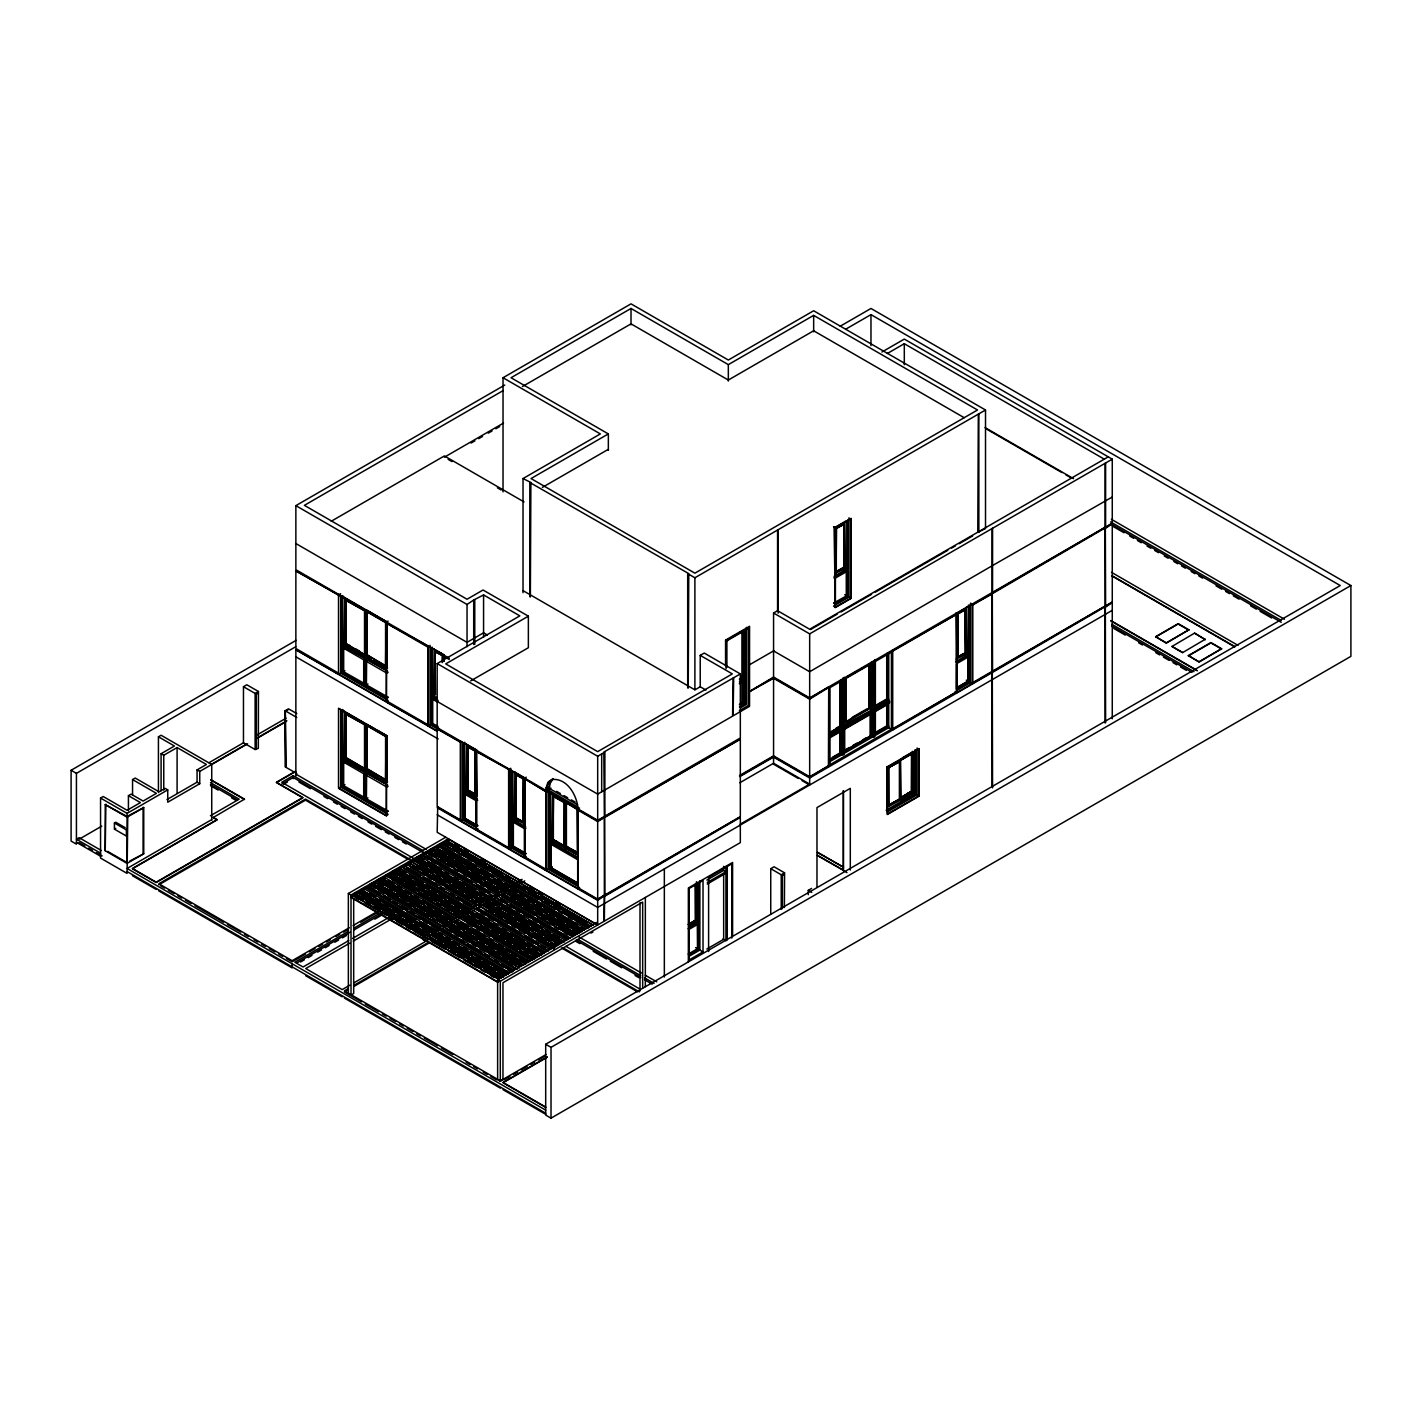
<?xml version="1.0" encoding="UTF-8"?>
<svg xmlns="http://www.w3.org/2000/svg" width="1422" height="1422" viewBox="0 0 1422 1422"><rect width="100%" height="100%" fill="white"/><g stroke="black" fill="none" stroke-linecap="round" stroke-linejoin="round"><path stroke-width="1.5" d="M127.091 863.403L127.091 817.223L105.228 804.585L105.228 850.783L127.091 863.403L143.746 853.769L143.746 807.589L127.091 816.441L127.091 813.366L167.743 789.885L167.743 802.204L199.738 783.735L199.738 771.417L197.071 769.889L197.071 782.189L166.961 799.573M436.732 730.748L428.146 725.789L428.146 646.37M437.709 806.754L437.176 832.297L597.684 924.975L597.684 756.255L437.176 663.594L437.176 727.62L597.684 820.298L604.35 816.441L603.817 752.096L733.13 678.063L732.597 715.622M443.593 659.701L443.593 655.293M477.988 828.759L476.121 829.844L460.675 820.921L460.675 741.502L476.797 750.034M476.121 829.844L476.121 750.425L476.797 796.356M508.898 848.774L508.898 769.355L510.765 768.271L510.765 847.69L526.229 856.613L524.363 857.697L508.898 848.774L510.765 847.69M524.363 857.697L524.363 778.278L526.229 777.194M850.871 518.834L850.871 598.253L835.407 607.176L835.407 527.758L833.541 526.673M955.069 691.536L956.935 692.603L956.935 613.184L972.399 604.279L972.399 683.698L970.533 682.613L970.533 603.195L972.399 604.279M579.554 887.399L577.688 888.483L546.226 870.317L546.226 790.579L549.372 788.463L549.994 783.611L553.265 778.598L548.465 781.887L546.101 787.877L545.959 870.477L524.896 857.093M351.998 894.758L351.021 897.513L497.629 982.158L499.069 979.403L351.998 894.758L499.069 979.403M354.718 893.478L353.26 896.216L354.718 893.478L501.308 978.105L354.238 893.46M356.478 892.163L503.548 976.825L356.478 892.163L355.5 894.918L363.125 899.326M359.197 890.883L357.74 893.638L359.197 890.883L505.788 975.528L358.717 890.883M394.267 912.124L359.979 892.341L360.957 889.585L508.027 974.23L360.957 889.585M360.459 892.341L361.437 889.585M362.699 891.043L363.677 888.306L362.823 890.705M365.436 887.008L364.459 889.745L365.916 887.008L512.507 971.653L365.916 887.008M367.303 888.11L368.156 885.71L366.698 888.466L402.888 909.351M369.916 884.413L516.986 969.057L369.916 884.413L368.938 887.168L380.367 893.763M370.395 884.413L369.418 887.168M372.155 883.115L519.226 967.76L372.155 883.115L371.178 885.87L374.999 888.075M372.635 883.133L371.657 885.87M521.465 966.48L374.395 881.836L373.417 884.573L411.509 906.561M374.875 881.836L373.897 884.591M376.137 883.293L377.114 880.538L523.705 965.183L376.634 880.538M377.114 880.538L375.657 883.293M378.376 881.995L379.354 879.24L525.944 963.885L378.874 879.24M381.594 877.961L380.136 880.698L381.594 877.961L528.184 962.587L381.114 877.943M383.833 876.663L382.376 879.4L407.136 893.691M385.593 875.365L532.663 960.01L386.073 875.365L385.22 877.765M385.095 878.121L386.073 875.365M387.833 874.068L534.903 958.712L388.313 874.068L387.335 876.823M390.072 872.77L537.143 957.415L390.072 872.77L389.095 875.525L415.757 890.919M390.552 872.788L389.575 875.543M392.312 871.49L539.382 956.135L392.312 871.49L391.334 874.228L402.764 880.84M391.939 873.89L392.792 871.49M394.552 870.193L541.622 954.837L394.552 870.193L393.574 872.948L397.396 875.134M395.032 870.193L394.054 872.948M396.791 868.895L543.862 953.54L396.791 868.895L395.814 871.65L424.378 888.146M397.271 868.895L396.294 871.65M399.511 867.616L398.053 870.353L411.385 878.049M400.773 869.073L401.751 866.318L548.341 950.963L401.271 866.318M401.751 866.318L400.293 869.055M403.013 867.775L403.99 865.02M406.23 863.723L404.772 866.478L406.23 863.723L552.82 948.367L405.75 863.723M408.47 862.443L407.012 865.18L408.47 862.443L555.06 947.07L407.99 862.425M481.151 901.815L410.709 861.145L409.856 863.545M409.732 863.901L410.709 861.145M412.949 859.848L411.491 862.603L412.949 859.848L559.539 944.492L412.469 859.848M413.731 861.305L415.188 858.55L561.779 943.195L414.709 858.55M416.948 857.253L564.019 941.897L416.948 857.253L415.971 860.008L427.4 866.602M417.428 857.27L416.45 860.026M418.815 858.373L419.668 855.973L418.21 858.728L463.91 885.106M568.498 939.32L421.427 854.675L420.45 857.43L424.271 859.617M421.907 854.675L420.93 857.43M423.169 856.133L424.147 853.378L422.69 856.133L428.413 859.439M425.409 854.853L426.387 852.098L572.977 936.725L425.907 852.08M428.626 850.8L427.169 853.556L428.626 850.8L575.217 935.445L428.146 850.8M430.386 849.503L577.456 934.147L430.386 849.503L429.408 852.258L437.034 856.648M433.106 848.205L431.648 850.96L433.106 848.205L579.696 932.85L432.626 848.205M468.176 869.446L433.888 849.663L434.865 846.908L581.936 931.552L434.865 846.908M437.105 845.628L584.175 930.272L437.585 845.628L436.732 848.027M436.607 848.383L437.585 845.628M438.367 847.085L439.825 844.33L438.971 846.73M441.584 843.033L588.655 927.677L441.584 843.033L440.607 845.788L476.797 866.673M441.211 845.45L442.064 843.033M443.824 841.735L590.894 926.397L443.824 841.735L442.846 844.49L454.276 851.085M444.304 841.753L443.326 844.508M446.064 840.455L593.134 925.1L446.064 840.455L445.086 843.21L448.908 845.397M446.544 840.455L445.566 843.21M447.806 841.913L448.783 839.158L447.326 841.913L485.417 863.901M497.629 982.158L498.607 979.403M553.62 949.825L554.598 947.07M338.791 595.089L295.865 570.915L295.865 648.503L338.791 673.281M386.517 700.833L428.129 724.865L427.862 725.949L427.862 645.908M460.657 741.182L460.39 742.266L430.013 724.705L430.013 645.304M460.657 741.804L437.176 728.864L437.176 806.434L460.657 819.996L460.39 821.081L460.39 741.04M508.898 769.64L476.388 751.491L508.898 769.035M476.654 829.239L476.388 830.324L476.388 750.265M476.388 829.079L508.898 847.85L508.632 848.934L508.632 768.875M524.896 857.697L524.629 778.118M578.221 809.065L577.954 810.131L597.684 821.525L604.35 817.668L604.083 816.601M578.221 887.879L577.954 888.946L577.954 808.905C577.279 795.52 566.738 777.176 551.452 779.647M503.033 491.87L503.033 377.737L631.013 303.846L728.331 360.033L813.651 310.76L985.517 409.998L985.517 528.522L978.318 532.059M608.349 433.923L531.028 478.556L694.896 573.173L977.518 409.998L813.651 315.382L728.331 364.636L631.013 308.467L511.031 377.737L608.349 433.923L608.349 450.33M449.21 658.226L295.865 569.689L295.865 505.645L504.774 385.042M503.317 390.499L304.397 505.343L467.038 599.249L483.036 590.006L528.362 616.17L528.362 647.739L470.7 680.871M522.461 386.517L631.013 323.861L728.331 380.047L813.651 330.775L964.187 417.695M331.237 521.252L444.375 455.929L524.025 501.913M444.375 457.209L503.512 423.063M471.073 443.06L474.895 440.873M478.716 438.669L482.52 436.465M488.244 433.159L492.065 430.955M495.869 428.751L499.691 426.547M295.865 570.915L386.251 622.178L386.251 701.597L338.791 674.206L340.658 673.121L388.117 700.531L386.251 701.597M523.029 592.69L523.029 478.556L600.351 433.923L503.033 377.737M523.029 478.556L530.886 482.485L530.353 596.938M338.791 594.787L340.658 593.721M344.799 597.489L344.124 644.504L386.251 668.82L387.584 668.056M364.761 611.051L364.761 654.6L345.457 643.739L346.133 599.8M542.351 487.408L608.349 449.316M295.74 646.726L76.433 773.337L76.433 844.153L71.1 841.077L71.1 770.262L296.06 640.38M840.206 326.225L870.975 308.467L1350.9 585.544L1350.9 656.36L551.025 1118.154L545.692 1115.079L545.692 1044.263L1340.235 585.544L870.975 314.618L845.966 329.051M295.865 775.968L295.865 649.73L338.525 674.366L338.525 594.325M345.457 600.173L364.974 610.927L345.706 600.048L345.706 643.597M366.52 610.02L365.863 657.053L386.908 668.429L386.908 621.805L366.52 610.02L366.52 656.662M243.464 742.799L243.464 686.702L246.806 684.764L258.449 691.501L258.324 748.292L255.125 749.518L243.464 742.799L208.981 762.707M158.429 792.534L158.429 736.792L161.095 735.245L211.736 764.485L211.736 820.245M243.464 686.702L255.125 693.421L258.449 691.501M255.782 693.954L258.324 693.118L255.782 693.954L255.782 749.127M428.129 725.487L386.517 702.077L386.784 621.876L341.991 596.014L341.991 645.73L344.799 644.113M345.457 643.739L349.936 645.552M386.02 622.303L385.575 666.118L385.575 622.569L388.117 621.112M161.095 790.756L161.095 753.713L174.426 746.017L158.429 736.792M161.095 753.713L163.761 755.26L177.092 747.563L206.403 764.485L197.071 769.889M105.228 804.585L127.749 816.832L127.091 873.41L100.553 858.088L100.553 798.044L103.219 796.516L127.091 810.291L140.423 802.595L128.424 795.662L128.424 810.913M132.548 794.827L132.548 779.576L135.214 778.047L159.086 791.823L165.076 788.357L167.743 789.885M881.924 352.016L904.303 339.094L1112.271 459.164L1112.271 523.207L1105.338 527.207L1105.605 605.861M887.346 353.491L904.303 343.715L1104.272 459.164M367.178 654.742L385.575 666.118M128.424 795.662L131.091 794.134L143.089 801.048L156.42 793.352L132.548 779.576M388.135 672.339L386.784 673.121L341.991 647.277L341.991 672.357L344.924 670.669M365.081 659.026L363.712 659.826L363.712 684.906L365.081 684.124M366.414 659.808L365.045 660.59L365.045 685.671L367.978 683.982M473.704 644.539L473.704 600.013L483.569 594.929L519.83 615.868L437.176 663.594M295.865 505.645L467.038 604.474L473.704 600.013M296.789 773.586L285.147 766.849L285.147 710.751L288.488 708.831L296.807 713.631M285.289 710.982L285.822 766.458L285.289 710.982L287.813 710.147M257.275 734.818L286.142 718.163M79.099 839.229L101.762 826.146M210.829 764.716L246.13 744.328M258.022 737.467L286.871 720.812M199.738 771.417L247.624 743.777M257.204 738.249L285.929 721.665M127.091 834.927L126.416 836.065L114.418 829.15L114.418 822.983L115.751 822.218L125.207 827.675M127.091 817.223L143.746 807.589M114.418 829.15L115.751 828.368M434.137 649.072L433.479 695.767L436.856 697.722M114.418 822.983L126.416 829.915L127.091 828.759M344.799 711.391L344.124 758.424L386.251 782.722L387.584 781.958M105.228 850.783L105.886 804.212M435.256 694.736L434.812 651.756L442.935 655.684M428.129 646.05L427.862 647.134L386.517 623.263L444.268 654.902L444.126 661.426M364.761 724.953L364.761 768.52L345.457 757.642L346.133 713.702M528.362 616.17L445.708 663.896L597.684 751.634L732.33 673.904L700.228 655.364L700.228 686.933M388.135 697.438L386.784 698.22L341.991 672.357M345.457 714.093L364.974 724.829L345.706 713.951L345.706 757.517M373.933 728.224L365.863 724.331L365.863 770.955L386.908 782.349L386.908 735.707L377.648 730.357M129.757 861.092L143.746 853.769M210.42 815.766L239.163 799.164L210.474 782.598M211.736 819.605L127.091 868.469L545.692 1110.155M295.563 771.222L276.401 782.278L302.833 797.529L156.189 882.191L132.424 868.469L217.068 819.605L213.087 817.295M295.563 771.524L276.401 782.58L302.833 797.849L156.189 882.511L132.424 868.789L217.068 819.907L213.069 817.597L244.495 799.164L210.9 779.771M423.578 850.925L293.199 775.648L281.734 782.278L414.033 858.657M438.065 700.993L431.346 697.011L434.137 695.394M435.47 694.611L435.043 651.632L442.704 655.809L442.491 662.421M281.734 784.126L293.199 777.496L423.578 852.773M431.346 698.54L432.59 697.829L432.59 723.229L431.346 723.94L431.346 698.54L436.821 701.704M283.636 784.251L287.457 782.047M386.517 735.938L338.525 708.227L338.525 788.286L386.517 815.979L386.784 735.796L341.991 709.933L341.991 759.65L344.799 758.033M386.02 736.223L385.575 780.038L385.575 736.489L386.908 735.707M530.353 482.787L688.763 573.635L688.23 688.07M428.146 725.789L430.013 724.705M158.855 884.804L305.481 800.159L408.327 859.528M688.23 573.937L694.896 577.776L777.567 530.051L777.567 611.264M777.567 530.051L978.318 414.158L977.785 532.379M978.318 414.158L985.517 409.998M367.178 768.644L385.575 780.038M340.658 787.041L338.791 788.126L386.251 815.517L388.117 814.433L340.658 787.041L340.658 709.827M388.135 786.259L386.784 787.041L341.991 761.197L341.991 786.277L344.924 784.571M365.081 772.946L363.712 773.728L363.712 798.808L365.081 798.026M845.841 521.127L834.874 527.455L834.874 576.852L834.074 526.993M367.978 797.884L365.045 799.591L365.045 774.492M836.296 528.273L844.206 524.22L836.296 528.273L836.296 571.502L843.744 567.2L843.744 523.971M466.665 744.204L466.007 790.899L476.121 796.747M475.463 794.045L467.34 790.134L467.785 746.639L467.785 789.868L475.232 794.169L475.232 750.94L469.651 747.705M388.135 811.34L386.784 812.122L341.991 786.277M836.509 571.626L844.206 567.467L843.957 524.096L836.509 528.397L836.083 571.377M834.75 573.688L845.539 568.231L844.864 521.536M834.074 576.39L846.872 569.013L846.872 521.75M834.874 576.852L847.672 569.475L847.672 520.061M725.558 666.083L725.558 640.131L749.554 626.267L749.554 706.325L597.684 794.116L437.176 701.455M835.674 576.745L846.623 570.418L846.623 595.8L833.63 603.07M700.228 655.364L704.228 653.053L740.329 673.904L740.329 737.947L604.617 816.299L604.883 894.953M740.453 632.186L726.127 640.451L726.127 668.607M798.257 778.456L773.568 764.201L773.568 613.024L777.567 610.713L809.669 629.253L1108.271 456.853M474.824 749.056L463.874 742.728L463.874 792.143L466.665 790.525M743.191 630.799L726.304 640.558L726.304 667.042M725.647 640.167L726.838 640.86L748.274 628.488L748.274 705.525L739.351 710.68M833.843 577.794L834.874 578.381L847.672 571.004L847.672 596.405L834.874 603.781L833.843 603.195M463.874 793.672L476.654 801.048L476.654 826.449L463.874 819.072L463.874 793.672L465.118 792.961L465.118 818.361L477.899 825.738M514.906 772.039L514.231 818.752L525.02 824.209M523.687 821.898L515.564 817.988L516.239 774.35M463.874 792.143L477.454 799.057L464.674 791.681L464.674 742.266M523.687 778.652L523.029 822.289M460.675 820.921L462.541 819.836L476.281 827.782M463.874 819.072L465.118 818.361M851.138 598.413L835.141 607.656L835.141 527.598L851.138 518.372L851.138 598.413L847.939 596.565M353.687 898.757L353.687 993.534L351.021 995.08L348.354 993.534L348.354 893.478L445.69 837.274M749.554 664.749L773.835 650.743M810.504 629.573L837.202 614.144M841.024 611.958L871.526 594.343M875.348 592.139L947.816 550.296M951.62 548.092L955.442 545.888M959.246 543.684L972.595 535.987M348.354 893.478L351.021 895.007L448.25 838.891M548.465 781.887L551.896 779.914M547.381 783.575L550.794 781.602M351.625 897.158L498.109 982.158M546.581 785.584L549.994 783.611M597.684 756.255L604.35 752.416M733.13 678.063L740.329 673.904M773.568 613.024L809.669 633.874L992.041 528.575L992.023 785.993M992.556 592.316L992.574 528.273L1105.072 463.323L1105.072 527.349L992.289 592.476L992.556 671.131M1105.072 463.323L1112.271 459.164M549.514 785.904L546.101 787.877L549.372 788.463L577.581 804.745M549.283 788.499L545.959 790.436L549.372 788.463M739.369 679.112L742.942 677.05M551.025 788.126L546.226 790.899L577.688 809.065L577.688 888.483M740.524 679.983L744.275 677.814L744.275 631.404M739.44 681.529L745.075 678.276L745.075 629.715M740.524 681.511L744.275 679.343L744.275 703.215L740.524 705.383M739.44 683.058L745.075 679.805L745.075 703.677L739.44 706.93M739.369 683.733L742.942 681.653M552.234 793.6L551.558 840.615L578.345 855.315L564.623 847.388M512.098 770.582L512.098 819.979L514.906 818.361M564.623 845.841L552.891 839.851L553.567 795.911M512.098 821.525L513.146 820.921L513.146 846.321L525.927 853.698L524.896 854.302L512.098 846.925L512.098 821.525L524.896 828.902L525.927 828.297M828.439 687.679L809.669 699.144L773.568 678.294L749.287 691.696L773.568 677.69L809.669 698.522L828.439 687.057M563.965 802.666L564.623 800.746M349.297 927.713L292.168 960.703L158.837 883.737L305.481 799.075L410.247 859.546M353.1 925.509L377.861 911.218M566.614 802.683L577.012 809.438L579.554 807.98M305.499 954.091L292.168 961.787L286.444 958.481M309.303 951.887L315.009 948.581M318.83 946.394L322.634 944.19M326.438 941.986L330.26 939.782M335.965 936.494L339.769 934.29M343.591 932.085L347.395 929.899M360.726 922.203L377.861 912.302M739.369 704.512L742.942 702.45M348.159 931.463L294.834 962.25L303.064 966.996L348.763 940.6M353.865 928.157L378.625 913.866M296.718 962.996L350.043 932.21M353.865 930.006L382.429 913.511M300.54 962.019L304.344 959.814M308.165 957.628L311.969 955.424M317.675 952.118L321.496 949.932M325.3 947.727L329.104 945.523M334.828 942.235L338.632 940.031M342.435 937.827L346.257 935.64M374.821 919.145L380.527 915.839M740.933 707.605L746.408 704.441L746.408 627.404M1112.271 497.025L992.023 565.832M352.585 938.413L388.757 917.51M512.098 846.925L513.36 846.197L526.14 853.573M349.759 943.124L305.73 968.542L342.204 989.588L349.83 985.197M353.296 941.08L391.868 918.808M549.425 792.125L549.425 841.842L552.234 840.224M552.891 839.851L557.246 841.593M578.221 885.088L549.425 868.469L549.425 843.388L551.007 842.482L551.007 867.562L577.865 883.08M992.023 592.619L809.669 697.9L773.568 677.068L749.287 691.696M604.083 817.206L597.684 820.903L578.221 809.669M604.617 816.903L740.329 739.173L740.329 816.761L597.684 899.113L577.954 887.719M847.139 676.943L858.23 670.526M861.928 668.393L865.643 666.26M892.447 650.743L956.668 614.268L892.714 651.187L892.447 650.121M972.399 604.563L992.023 593.863L972.666 605.025L972.399 603.959M992.289 593.081L1104.805 527.509M1105.338 527.811L1111.737 523.509M867.704 665.318L845.503 678.134L845.503 722.056M604.883 817.366L740.329 739.173M965.058 609.274L965.734 652.894L957.824 656.946L957.824 613.7L965.271 609.398L965.271 652.645M992.556 593.543L1104.805 528.131M1105.605 528.273L1111.737 524.131M957.824 613.7L965.734 609.665M566.614 846.232L577.243 852.862M431.364 937.862L425.64 941.168L422.974 939.64L422.974 936.547L522.087 879.329M422.974 936.547L425.64 938.093L524.754 880.876M546.226 870.317L548.092 869.233L577.705 886.333M549.425 868.469L552.358 866.78M577.688 852.613L577.243 809.314M353.651 982.993L426.102 941.151M348.194 988.663L344.391 990.85L500.366 1080.916L546.066 1054.52M353.918 985.357L428.182 942.484M348.194 989.73L344.391 991.934L361.508 1001.817M353.918 986.441L430.084 942.448M739.564 775.505L773.568 755.882L809.669 776.732L828.706 765.729M739.564 776.128L773.568 756.504L809.669 777.336L828.439 765.871M739.831 776.59L773.568 757.108L809.669 777.958L992.023 672.677M852.187 717.381L866.993 708.831M961.343 654.671L965.734 652.894M739.831 782.74L773.568 763.276L809.669 784.109L740.329 824.138M845.29 721.932L869.553 708.174L869.553 664.234M957.824 656.946L965.485 652.769L965.485 609.523L958.037 613.824L958.037 657.071M844.792 721.647L845.983 722.34L870.033 708.458L870.033 664.518M836.065 728.224L839.513 726.233L842.037 727.708L829.168 735.138M875.899 705.241L886.226 699.269L888.75 700.726L844.65 724.651L844.65 677.636L845.983 678.418L845.983 722.34M829.684 732.49L840.011 726.518L840.011 681.653M874.672 706.521L886.724 699.553L886.724 654.671M829.897 732.614L840.224 726.642L840.224 681.778M874.885 706.627L886.937 699.677L886.937 654.795M956.277 659.133L967.067 653.676L966.391 606.963M830.377 732.899L840.704 726.926L840.704 679.912M955.602 661.817L968.4 654.44L968.4 605.043L969.2 605.505L969.2 654.902L956.402 662.279L956.402 612.882M843.317 726.962L872.699 710.005L872.699 662.119M829.968 735.601L842.837 728.171L842.837 678.081M873.499 662.545L873.499 710.467L844.17 727.389L844.17 677.299M957.202 662.172L968.151 655.844L969.2 656.449L969.2 681.849L956.402 689.226L956.402 663.825L969.2 656.449M829.168 736.685L842.037 729.237L842.037 754.638L829.168 762.068M875.881 709.702L888.75 702.272L888.75 727.673L874.032 736.169L874.032 710.769M829.684 737.111L842.837 729.699L842.837 755.1L844.17 754.335L844.01 728.828M844.17 728.935L873.499 711.995L873.499 737.396L874.832 736.632L874.832 711.231L889.55 702.735L889.55 701.188L874.832 709.685L874.832 659.595M830.377 737.52L840.704 731.548L840.704 753.873L830.377 759.828M843.37 753.873L872.699 736.934L872.699 711.533L843.37 728.473L844.704 729.237L871.366 713.844L871.366 736.169M832.634 757.162L839.513 753.18L842.037 754.638M845.415 749.767L849.218 747.563M853.04 745.377L856.844 743.173M862.55 739.867L866.371 737.68M875.899 732.17L886.226 726.215L891.416 729.219L891.416 652.183L829.986 687.644L829.986 764.681L891.416 729.219M829.684 759.419L840.011 753.464L840.011 731.139M844.01 751.154L870.673 735.761L870.673 713.435M874.672 733.45L886.724 726.5L886.724 704.174M829.897 759.544L840.224 753.589L840.224 731.264M874.885 733.574L886.937 726.624L886.937 704.299M843.513 750.869L844.704 751.563L872.699 735.405M851.351 747.883L855.013 745.768M878.352 732.294L882.031 730.161M956.988 687.448L967.938 681.12L967.938 655.72M957.202 687.573L968.151 681.245L968.151 655.844M956.793 690.541L970.533 682.613M956.668 691.856L892.447 728.935L892.714 730.019L892.714 649.961M604.083 895.416L597.684 899.717L578.221 888.483M604.35 920.514L604.617 895.718L739.796 817.063M892.447 729.557L956.402 691.999M956.935 692.603L991.756 672.215M992.556 787.895L992.289 671.895L1104.805 606.323M1105.605 722.625L1105.338 606.625L1111.737 602.324M604.083 896.038L597.684 900.339L437.176 807.678M604.883 896.18L739.796 817.686M992.556 672.357L1104.805 606.945M1105.605 607.087L1111.737 602.946M1112.271 610.322L597.684 907.414L437.176 814.753M642.673 988.023L642.673 902.063L502.961 982.726L502.961 1079.707L500.295 1081.253L497.629 1079.707L497.629 979.651L596.742 922.434M497.629 979.651L500.295 981.198L740.329 842.624L740.329 817.988M591.019 933.116L592.885 932.05M902.348 757.855L912.96 751.723L912.96 792.463L901.228 799.999L900.57 758.886M887.506 767.187L918.968 749.038L918.968 795.911L887.506 814.077L886.848 766.813M900.144 760.166L909.351 754.851M900.357 760.29L911.413 753.909M888.181 805.225L899.895 799.217L899.895 761.57L888.412 767.702L888.626 805.492L899.682 799.093L899.682 761.445L888.626 767.827M900.57 760.415L911.626 754.033L911.626 791.681L900.57 798.062M888.181 767.578L899.895 761.57M706.858 880.094L723.656 870.406L723.656 866.318M707.267 882.493L725.931 871.704L725.931 867.633M707.267 884.022L725.931 873.25L725.931 940.635L727.264 939.871L727.264 865.607M1155.624 636.701L1178.18 623.671L1188.845 629.822L1166.289 643.153L1155.624 636.701L1166.289 642.851L1188.845 629.822M1155.624 637.003L1178.18 623.974L1188.845 630.142M770.742 914.008L770.742 868.7L774.083 866.78L784.571 872.841L784.375 907.52M907.272 793.423L911.626 791.681M900.144 797.831L911.2 791.432M900.357 797.938L911.413 791.556L911.626 754.033M888.412 805.367L899.468 798.968L899.468 761.321M902.01 798.009L910.578 793.067M688.248 924.3L695.074 920.372L698.54 922.363L698.54 883.133M688.461 924.424L695.287 920.496L695.287 884.288M886.173 810.22L914.968 793.6L914.968 749.803M688.675 924.549L695.5 920.603M688.906 924.691L695.731 920.745L695.5 884.413M1205.216 639.278L1182.66 652.609L1171.995 646.459L1194.551 633.128L1205.216 639.58L1194.551 633.128M690.808 924.371L696.407 921.136L696.407 881.907M689.599 925.829L697.064 921.509L697.064 882.28M887.488 811.926L917.101 794.845L917.101 747.954M689.208 927.748L698.54 922.363M770.742 868.7L781.229 874.761L784.571 872.841M688.177 928.69L691.91 926.54M781.904 875.294L784.375 874.423L781.904 875.294L781.904 908.409M915.768 750.265L915.768 794.08L886.973 810.682L886.973 766.885L919.234 748.559L919.234 796.071L887.239 814.539L887.239 767.027M689.208 929.295L698.54 923.909L698.54 949.309L689.208 954.695M1188.365 655.595L1210.922 642.566L1221.587 648.734L1199.03 662.065L1188.365 655.595L1199.03 661.745L1221.587 648.734M1188.365 655.898L1210.922 642.886L1221.587 649.036M688.177 954.091L697.509 948.705L697.295 923.18M689.474 956.082L699.873 950.074L699.873 880.805M706.858 949.025L723.656 939.338L723.656 874.121M808.265 894.669L808.265 890.368L811.589 888.43M817.401 855.546L843.513 870.317L843.513 790.668M703.019 951.887L689.155 959.903L689.155 888.466L703.019 880.467L703.019 951.887L699.393 949.807M545.692 1044.263L551.025 1047.356L1350.9 585.544M504.17 1079.778L509.894 1076.49M513.697 1074.285L517.501 1072.081M521.323 1069.895L527.029 1066.589M530.833 1064.385L534.636 1062.198M538.458 1059.994L544.164 1056.688M547.203 1056.937L503.033 1082.444L545.692 1107.08M547.274 1057.221L503.033 1082.746L545.692 1107.382M595.374 923.802L448.303 839.158M585.953 928.975L439.345 844.33M570.275 938.022L423.667 853.378M565.796 940.6L419.188 855.973M550.118 949.665L403.51 865.02M545.639 952.242L399.031 867.598M529.962 961.29L383.353 876.663M514.284 970.355L367.676 885.71M509.805 972.932L363.197 888.288M985.055 427.595L1073.503 478.645M986.975 429.32L1061.967 472.602M1065.825 474.824L1071.584 478.165M1111.382 519.297L1284.457 619.228M1110.6 521.927L1281.222 620.436M1110.6 523.776L1281.222 622.285M1112.519 526.122L1124.02 532.752M1129.779 536.076L1133.618 538.298M1137.44 540.502L1141.279 542.724M1147.039 546.048L1150.86 548.252M1154.7 550.474L1158.539 552.678M1164.28 556.002L1168.12 558.224M1173.861 561.53L1177.7 563.752M1181.54 565.956L1185.379 568.178M1191.121 571.502L1194.96 573.706M1198.799 575.928L1202.621 578.132M1216.041 585.882L1221.8 589.206M1225.622 591.428L1229.461 593.632M1233.301 595.854L1239.042 599.16M1250.56 605.808L1256.301 609.131M1260.141 611.336L1271.641 617.983M1111.506 572.337L1238.029 645.375M1112.057 575.732L1234.172 646.228M1111.862 575.928L1234.847 646.939M992.574 528.273L992.041 528.575M1105.605 614.18L1105.072 614.482M1110.76 620.543L1196.613 670.118M1110.831 620.899L1197.306 670.828M1111.915 624.294L1193.965 671.646M1111.666 625.982L1192.027 672.375M1113.817 628.471L1125.264 635.083M1138.631 642.78L1142.435 644.984M1155.802 652.698L1159.623 654.902M1163.427 657.106L1169.151 660.412M1172.972 662.616L1176.794 664.821M1180.598 667.025L1186.321 670.331M991.489 566.152L809.669 671.735L773.568 650.903M956.277 612.811L956.935 659.506M844.864 567.858L847.672 569.475M966.391 653.285L969.2 654.902M844.739 594.716L847.672 596.405M966.267 680.143L969.2 681.849M835.407 607.176L833.541 606.092L849.005 597.169L849.005 517.768M887.559 698.504L888.75 699.197M887.559 701.579L888.75 702.272M448.161 459.395L451.947 461.581M497.362 487.799L501.148 489.986M870.033 708.458L868.842 707.765L868.842 663.843M870.708 708.849L873.499 710.467M871.366 713.844L870.175 713.151L870.175 735.476L873.499 737.396M887.559 725.433L888.75 726.127M912.302 751.349L913.635 752.114L913.635 792.836L886.848 807.536M840.846 725.469L842.037 726.162M840.846 728.544L842.037 729.237M743.084 675.574L744.275 676.268M741.751 676.357L744.275 677.814M744.275 679.343L743.084 678.65L743.084 702.521M912.302 792.072L919.234 796.071M840.846 752.416L842.037 753.109M743.084 700.975L744.275 701.668M741.751 701.757L744.275 703.215M705.899 690.043L700.228 686.773L694.896 689.848L523.029 590.628M733.13 715.302L733.663 677.743M802.061 780.642L807.892 784.02M487.39 635.012L483.569 632.808L467.038 642.353L295.865 543.524M817.668 852.329L843.513 867.242L817.401 852.471M817.668 855.404L843.513 870.317M843.637 870.708L846.979 872.628M442.295 653.924L431.346 647.597L431.346 697.011M447.948 658.102L443.86 656.36L449.21 659.452M385.575 622.569L366.52 611.567L366.965 654.867M808.265 890.368L811.749 892.376M386.02 665.869L366.752 654.991L366.752 611.424L385.806 622.427L385.806 665.994M355.66 648.859L359.464 651.045M367.658 656.555L371.284 658.635M374.91 660.732L385.771 667.007M437.62 699.713L432.146 696.549L432.146 647.134M341.991 645.73L387.584 671.131L342.791 645.268L342.791 595.551M437.852 701.117L432.377 697.953L432.377 723.354L438.065 726.393M722.909 869.962L725.931 871.704M556.589 791.343L560.286 793.476M563.983 795.609L567.68 797.742M571.377 799.875L575.075 802.008M365.294 684L343.36 671.575L343.36 648.574M388.348 697.313L366.414 684.889L366.627 659.684M577.705 806.914L548.092 789.832L548.092 869.233M431.346 723.94L438.651 728.153M513.929 771.631L524.896 777.958L524.896 827.373L512.098 819.979M551.345 793.245L576.585 807.66M508.898 769.355L524.363 778.278L524.363 824.6M467.34 746.888L475.019 751.065L474.788 794.436M515.564 774.741L523.26 778.9L523.26 822.147L515.813 817.846L515.813 774.599M552.891 796.284L564.196 802.541L563.965 846.232M295.865 649.73L436.75 731.086M295.865 656.822L438.189 738.978M338.791 708.707L386.251 736.098L386.251 815.517M385.575 736.489L366.52 725.487L366.965 768.769M572.142 849.432L575.839 851.547M475.019 794.294L467.571 789.992L467.571 746.763M564.196 846.09L553.14 839.709L553.14 796.16M567.005 847.992L577.296 853.929M722.909 938.893L725.931 940.635M525.696 826.893L512.898 819.516L512.898 772.27M577.101 856.897L550.225 841.38L550.225 793.832M477.685 800.462L464.905 793.085L464.905 818.468L477.685 825.862M514.96 821.969L524.096 827.249M549.425 841.842L578.221 858.461M549.425 843.388L578.221 860.008M285.147 710.751L296.789 717.488M695.607 947.603L698.54 949.309M577.652 883.204L550.794 867.687L550.794 842.606M524.629 856.933L546.226 869.393M437.709 807.358L460.657 820.618M476.654 829.861L508.898 848.472M386.02 779.771L366.752 768.893L366.752 725.344L385.806 736.347L385.806 779.896M367.658 770.475L378.519 776.732M382.145 778.829L385.771 780.927M341.991 759.65L387.584 785.033L342.791 759.188L342.791 709.471M603.817 920.816L604.35 896.5M455.289 843.921L459.093 846.108M464.798 849.414L468.62 851.618M481.934 859.297L485.755 861.501M529.535 886.777L533.339 888.981M539.062 892.287L542.866 894.474M556.198 902.17L560.001 904.374M489.221 866.087L502.553 873.783M506.356 875.988L510.16 878.192M523.492 885.888L536.823 893.567M540.627 895.771L586.326 922.149M452.711 847.601L458.417 850.889M462.239 853.093L515.546 883.88M519.35 886.066L525.056 889.372M528.86 891.576L542.191 899.273M546.012 901.459L549.816 903.663M553.62 905.867L559.326 909.156M563.148 911.36L589.792 926.753M365.294 797.902L343.36 785.495L343.36 762.494M388.348 811.215L366.414 798.808L366.627 773.586M458.08 853.289L461.901 855.493M467.607 858.781L471.411 860.985M475.215 863.19L488.546 870.886M492.35 873.072L538.049 899.451M541.853 901.655L555.184 909.351M558.988 911.555L562.81 913.742M568.516 917.048L572.319 919.252M576.123 921.438L587.553 928.033M480.6 868.878L493.932 876.574M497.736 878.76L501.539 880.965M505.343 883.169L511.067 886.457M514.871 888.661L577.705 924.94M581.509 927.126L585.313 929.33M444.091 850.374L489.79 876.77M493.594 878.956L506.925 886.653M512.631 889.959L516.435 892.145M520.239 894.349L524.06 896.553M527.864 898.74L533.57 902.046M537.374 904.25L541.195 906.436M544.999 908.64L581.171 929.526M438.047 849.467L445.655 853.875M449.459 856.062L453.28 858.266M457.084 860.47L462.79 863.758M466.594 865.962L479.925 873.659M483.729 875.863L506.588 889.052M510.391 891.239L529.428 902.241M533.232 904.428L546.563 912.124M550.367 914.328L554.189 916.532M557.993 918.719L563.699 922.025M567.502 924.229L580.834 931.925M471.98 871.65L485.311 879.347M489.115 881.551L492.919 883.737M496.722 885.942L502.446 889.248M508.152 892.536L542.422 912.32M546.226 914.524L569.084 927.713M572.888 929.917L576.692 932.103M435.47 853.164L481.151 879.543M484.973 881.747L498.287 889.443M511.618 897.122L515.422 899.326M519.243 901.53L532.575 909.227M536.378 911.413L576.354 934.503M578.594 936.725L641.482 973.039M645.286 975.243L656.715 981.838M295.865 774.119L426.245 849.396M440.838 858.852L444.642 861.057M448.463 863.243L454.169 866.549M457.973 868.735L497.967 891.825M503.672 895.131L520.808 905.014M524.611 907.218L537.943 914.915M541.746 917.101L545.55 919.305M549.372 921.509L555.078 924.798M558.882 927.002L574.115 935.8M577.972 939.462L640.753 975.705M644.557 977.892L654.067 983.384M429.089 854.64L432.892 856.844M436.696 859.048L450.027 866.745M453.831 868.931L457.635 871.135M463.359 874.441L467.163 876.627M470.966 878.832L476.672 882.12M480.494 884.324L484.298 886.528M488.102 888.714L497.629 894.225M501.433 896.411L533.801 915.11M537.605 917.297L550.936 924.993M554.74 927.197L558.544 929.401M564.267 932.69L568.071 934.894M576.07 940.209L640.753 977.536M644.557 979.74L652.165 984.131M576.07 941.435L579.874 943.639M593.205 951.318L606.519 959.015M610.322 961.201L621.734 967.795M635.047 975.474L638.851 977.678M298.94 782.047L310.458 788.695M323.878 796.444L327.7 798.649M333.459 801.972L337.298 804.194M341.138 806.398L344.959 808.62M350.719 811.944L354.558 814.148M358.38 816.37L362.219 818.574M367.978 821.898L371.8 824.12M375.639 826.324L381.398 829.648M385.22 831.87L389.059 834.074M394.818 837.398L398.658 839.62M402.479 841.824L406.319 844.046M426.849 855.937L472.531 882.315M476.352 884.52L489.666 892.216M501.095 898.811L506.801 902.099M510.622 904.303L567.733 937.276M421.427 854.675L568.036 939.32M432.217 861.625L436.021 863.829M439.842 866.034L485.524 892.412M489.328 894.598L493.15 896.802M496.953 899.006L502.659 902.295M506.463 904.499L512.187 907.805M515.99 909.991L519.794 912.195M523.616 914.399L529.322 917.688M533.126 919.892L536.929 922.096M540.751 924.282L567.396 939.675M428.075 861.821L441.407 869.517M445.21 871.722L449.014 873.908M454.738 877.214L458.542 879.418M462.346 881.604L475.677 889.301M479.481 891.505L525.18 917.883M528.984 920.087L542.315 927.784M546.119 929.97L549.923 932.174M553.727 934.378L559.45 937.667M467.714 887.292L481.045 894.989M484.849 897.193L488.67 899.397M492.474 901.584L498.18 904.89M501.984 907.094L538.174 927.979M541.978 930.166L562.916 942.253M565.974 946.377L640.167 989.214M431.204 868.806L476.903 895.185M480.707 897.389L484.529 899.593M488.333 901.779L494.038 905.085M497.842 907.272L501.664 909.476M507.37 912.782L511.173 914.968M514.977 917.172L528.309 924.869M532.112 927.073L560.677 943.55M419.454 864.612L432.786 872.29M436.59 874.494L440.393 876.699M444.197 878.885L449.921 882.191M453.725 884.395L484.191 901.975M487.995 904.179L516.559 920.656M520.363 922.86L533.694 930.557M537.498 932.761L541.302 934.947M545.106 937.151L550.829 940.457M554.633 942.644L558.437 944.848M563.308 947.923L639.402 991.863M561.406 947.905L637.5 991.827M484.955 904.019L557.3 945.79L410.229 861.145M417.215 865.891L428.644 872.486M432.448 874.69L445.779 882.387M449.583 884.591L455.289 887.879M459.093 890.083L462.914 892.269M466.718 894.474L472.424 897.78M476.228 899.966L480.049 902.17M485.755 905.476L529.553 930.752M533.357 932.956L546.688 940.653M550.492 942.839L554.296 945.043M413.073 866.087L418.779 869.393M422.583 871.579L468.282 897.975M472.086 900.162L475.89 902.366M489.221 910.062L493.025 912.266M496.847 914.453L502.553 917.759M506.356 919.945L553.958 947.425M410.834 867.384L424.165 875.081M427.969 877.285L431.773 879.471M435.576 881.676L441.3 884.964M445.104 887.168L475.57 904.765M485.08 910.258L507.938 923.447M511.742 925.651L515.546 927.837M519.35 930.041L525.073 933.33M528.877 935.534L532.681 937.738M536.485 939.924L551.718 948.723M406.692 867.58L420.005 875.277M423.827 877.463L437.141 885.159M440.962 887.364L444.766 889.568M450.472 892.856L454.276 895.06M458.097 897.264L471.411 904.943M479.036 909.351L520.914 933.525M524.736 935.729L538.049 943.426M541.871 945.63L545.675 947.816M404.452 868.878L459.662 900.748M463.465 902.952L472.993 908.445M480.6 912.835L484.404 915.039M488.226 917.243L493.932 920.532M497.736 922.736L533.908 943.621M537.729 945.808L547.239 951.318M402.213 870.157L406.017 872.361M409.82 874.566L423.152 882.262M426.955 884.448L470.753 909.742M476.459 913.031L489.79 920.727M493.594 922.931L497.398 925.118M503.121 928.424L506.925 930.628M510.729 932.814L524.06 940.511M527.864 942.715L543.097 951.514M415.206 880.254L428.52 887.95M432.341 890.136L436.145 892.341M439.949 894.545L445.655 897.833M449.476 900.037L512.293 936.316M516.115 938.502L529.428 946.199M533.25 948.403L537.054 950.607M428.182 890.332L441.513 898.029M445.317 900.233L451.041 903.521M454.844 905.725L458.648 907.929M462.452 910.116L466.274 912.32M471.98 915.626L475.783 917.812M479.587 920.016L525.287 946.394M529.091 948.598L540.52 955.193M401.2 877.338L414.531 885.035M418.335 887.239L464.034 913.617M467.838 915.821L481.169 923.5M484.973 925.704L488.777 927.908M492.581 930.095L498.304 933.401M502.108 935.605L538.28 956.491M406.568 883.026L419.899 890.723M423.703 892.927L427.524 895.113M431.328 897.318L437.034 900.624M440.838 902.81L461.795 914.915M465.598 917.101L477.028 923.696M480.832 925.9L503.672 939.089M507.476 941.293L511.298 943.479M515.102 945.683L520.808 948.989M524.611 951.176L528.433 953.38M532.237 955.584L536.041 957.77M419.561 893.123L432.892 900.819M436.696 903.006L440.518 905.21M446.224 908.498L450.027 910.702M453.831 912.906L459.555 916.195M463.359 918.399L516.666 949.185M520.47 951.371L533.801 959.068M392.579 880.111L455.413 916.39M466.825 922.985L472.548 926.291M476.352 928.495L480.156 930.681M483.96 932.885L489.683 936.174M493.487 938.378L529.659 959.263M388.437 880.307L394.143 883.613M397.947 885.817L401.768 888.003M405.572 890.208L411.278 893.496M415.082 895.7L418.903 897.904M422.707 900.108L453.174 917.688M460.781 922.078L468.389 926.486M472.211 928.673L485.542 936.369M489.346 938.573L493.15 940.777M498.855 944.066L502.677 946.27M506.481 948.474L529.322 961.663M210.9 780.074L244.495 799.466M410.94 895.896L424.271 903.592M428.075 905.796L431.879 907.983M435.701 910.187L441.407 913.493M445.21 915.679L450.934 918.985M456.64 922.274L508.045 951.958M511.849 954.162L515.653 956.348M519.474 958.552L525.18 961.859M382.056 881.8L420.13 903.788M423.934 905.992L446.775 919.181M458.204 925.775L463.91 929.064M467.731 931.268L471.535 933.472M475.339 935.658L521.039 962.036M210.474 784.446L237.261 799.911M379.816 883.098L383.62 885.284M389.326 888.59L393.13 890.794M396.951 892.98L448.357 922.665M452.16 924.869L459.768 929.259M463.59 931.463L476.903 939.16M480.725 941.346L484.529 943.55M488.333 945.754L494.038 949.043M497.86 951.247L520.701 964.436M210.474 785.673L218.117 790.081M231.519 797.813L235.341 800.035M374.395 881.836L521.003 966.462M377.577 884.395L398.515 896.482M402.319 898.668L406.123 900.873M409.945 903.077L415.651 906.365M419.454 908.569L423.258 910.773M427.08 912.96L432.786 916.266M436.59 918.47L446.117 923.962M449.921 926.166L472.762 939.355M476.583 941.542L499.424 954.731M503.228 956.935L507.032 959.139M510.853 961.325L516.559 964.631M197.071 782.189L199.738 783.735M415.313 908.765L428.644 916.461M432.448 918.665L436.252 920.852M449.583 928.548L512.418 964.827M378.803 890.279L384.509 893.567M388.33 895.771L441.638 926.54M445.442 928.744L451.147 932.05M454.951 934.236L458.773 936.44M462.577 938.644L468.282 941.933M472.104 944.137L475.908 946.323M479.712 948.527L485.417 951.833M489.239 954.02L515.884 969.413M384.171 895.967L389.895 899.255M393.698 901.459L397.502 903.663M401.306 905.85L407.03 909.156M410.834 911.342L414.637 913.546M418.441 915.75L464.141 942.128M467.945 944.332L481.276 952.029M485.08 954.215L488.901 956.419M494.607 959.708L498.411 961.912M502.215 964.116L513.644 970.711M406.692 911.538L420.023 919.234M423.827 921.438L427.631 923.642M431.435 925.829L437.158 929.135M440.962 931.321L503.797 967.6M507.601 969.804L511.405 972.008M370.182 893.052L375.888 896.34M379.692 898.544L415.882 919.43M419.686 921.634L433.017 929.33M438.723 932.619L442.526 934.823M446.33 937.027L450.152 939.213M453.956 941.417L459.662 944.706M463.465 946.91L467.287 949.114M471.091 951.318L507.263 972.204M364.139 892.145L371.746 896.535M375.55 898.74L379.372 900.944M385.078 904.232L388.881 906.436M392.685 908.64L432.679 931.712M436.483 933.916L455.52 944.901M459.324 947.105L472.655 954.802M476.459 957.006L480.281 959.192M484.084 961.396L489.79 964.703M493.594 966.889L506.925 974.585M398.071 914.328L401.875 916.515M405.679 918.719L411.402 922.025M415.206 924.211L419.01 926.415M422.814 928.619L428.537 931.908M434.243 935.214L468.513 954.997M472.317 957.202L495.176 970.391M498.98 972.577L502.784 974.781M361.561 895.824L407.243 922.22M411.065 924.407L424.378 932.103M437.709 939.8L441.513 942.004M445.335 944.19L502.446 977.181M366.929 901.512L370.733 903.717M374.555 905.921L380.261 909.209M384.064 911.413L424.058 934.503M429.764 937.791L446.899 947.692M450.703 949.878L454.507 952.082M458.328 954.286L464.034 957.575M467.838 959.779L471.642 961.983M475.463 964.169L481.169 967.475M484.973 969.68L500.206 978.46M355.18 897.318L358.984 899.522M364.69 902.81L385.629 914.897M389.45 917.101L393.254 919.305M397.058 921.509L402.764 924.798M406.585 927.002L410.389 929.188M414.193 931.392L423.72 936.885M431.328 941.293L444.659 948.989M448.463 951.176L459.893 957.77M463.696 959.974L477.028 967.671M480.832 969.875L484.635 972.061M490.359 975.368L494.163 977.554M71.1 770.262L76.433 773.337M100.553 798.044L127.091 813.366M107.663 851.405L125.332 861.608M101.371 850.552L79.099 837.682L76.433 839.229L100.553 853.164M160.757 885.906L164.561 888.11M168.365 890.314L174.088 893.603M177.892 895.807L181.696 898.011M185.518 900.215L191.223 903.503M195.027 905.707L223.609 922.203M227.413 924.389L240.745 932.085M244.548 934.29L248.352 936.494M254.076 939.782L257.88 941.986M261.684 944.19L265.505 946.394M269.309 948.581L275.015 951.887M278.836 954.091L282.64 956.277M365.312 1004.021L378.625 1011.7M382.429 1013.904L386.233 1016.09M390.037 1018.294L395.743 1021.583M399.546 1023.787L403.35 1025.973M407.154 1028.177L412.86 1031.465M416.664 1033.67L420.468 1035.856M424.289 1038.06L437.603 1045.739M441.407 1047.943L452.818 1054.537M466.132 1062.216L469.935 1064.42M473.739 1066.607L477.543 1068.811M483.249 1072.099L487.053 1074.303M490.857 1076.49L496.562 1079.796M79.099 842.624L84.858 845.948M88.697 848.152L92.537 850.374M96.376 852.596L102.135 855.92M76.433 842.304L100.553 856.24M127.091 871.562L545.692 1113.23M132.424 875.721L156.189 889.425M158.855 890.972L292.168 967.938L292.168 963.832M305.73 975.776L342.204 996.822M344.391 998.084L500.366 1088.15M503.033 1089.679L545.692 1114.315M956.402 692.621L956.668 613.042M828.439 766.494L828.706 686.915M1182.66 652.609L1171.995 646.459M1112.271 524.434L1112.271 602.021L972.399 682.773L972.666 683.84L972.666 603.799M1112.271 603.248L1112.271 718.768M1105.605 463.003L1105.605 527.047M1105.072 528.593L1105.072 606.163M1105.072 607.407L1105.072 722.927M978.851 413.838L978.851 532.379M958.268 613.966L958.268 657.195M904.303 343.715L904.303 364.743M888.75 652.84L888.75 700.726M888.839 767.951L888.839 805.616M887.417 652.947L887.417 699.962L875.365 706.93L875.365 659.915M874.032 661.319L874.032 709.223M871.366 662.225L871.366 709.223M870.975 314.618L870.975 345.599M870.886 713.56L870.886 735.885L844.224 751.278L844.224 728.953M869.34 664.127L869.34 708.049M850.303 870.033L850.303 788.357L816.975 807.589L816.975 887.079M846.41 570.293L846.41 595.694M844.704 729.237L844.704 751.563M843.246 790.899L843.246 870.477M842.037 679.823L842.037 727.708M835.407 527.758L835.407 574.079M834.874 578.381L834.874 603.781M813.651 315.382L813.651 331.806M809.669 633.874L809.669 785.033M782.384 875.579L782.384 908.676M781.229 874.761L781.229 909.28M778.101 529.748L778.101 613.166M743.084 630.71L743.084 677.121M742.444 631.279L742.444 676.765M742.444 681.369L742.444 702.148M742.231 631.155L742.231 676.641M742.231 681.245L742.231 702.041M732.597 935.729L732.597 862.479L688.355 888.003L688.355 961.894M731.797 938.129L731.797 863.865L708.6 877.25L708.6 951.514M728.331 364.636L728.331 381.06M726.838 640.86L726.838 667.274M694.896 577.776L694.896 689.723M687.697 573.635L687.697 687.768M664.341 868.931L664.341 977.038M645.339 897.46L645.339 986.637M640.007 902.739L640.007 990.903M631.013 308.467L631.013 324.874M604.883 752.096L604.883 816.139M604.35 817.668L604.35 895.256M601.684 753.944L601.684 791.823M566.4 802.808L566.4 846.357L577.456 852.738L577.456 809.189L566.187 802.932L566.187 846.481M551.025 1047.356L551.025 1118.154M529.819 482.485L529.819 596.618M524.896 828.902L524.896 854.302M513.36 820.796L513.36 846.197M500.295 981.198L500.295 1081.253M483.569 594.929L483.569 637.163M476.654 750.123L476.654 799.52M474.77 600.013L474.77 644.415M474.237 599.711L474.237 644.237M467.038 604.474L467.038 646.708M462.541 742.639L462.541 819.836M443.86 655.133L443.86 660.803M443.593 655.293L443.593 659.701M442.26 656.057L442.26 662.545M425.64 938.093L425.64 941.168M366.52 723.94L366.52 770.582M364.53 611.176L364.53 654.742L345.919 643.473L345.919 599.924M364.53 725.096L364.53 768.644L345.919 757.393L345.919 713.826M351.021 895.007L351.021 995.08M343.573 648.468L343.573 671.451M343.573 762.37L343.573 785.371M340.658 595.925L340.658 673.121M293.199 775.648L293.199 778.741M256.315 694.274L256.315 749.447M255.125 693.421L255.125 749.518M177.092 747.563L177.092 793.316M163.761 755.26L163.761 790.117M143.089 807.216L143.089 853.396M126.416 829.915L126.416 836.065M524.896 778.883L545.959 791.663L524.896 778.883M565.956 801.528L565.298 848.543L565.956 801.528M887.417 704.583L875.365 711.533L875.365 733.859L887.417 726.909L887.417 704.583M523.474 778.776L516.026 774.475L516.026 817.721L523.474 822.023L523.474 778.776M564.41 802.417L553.354 796.036L553.354 839.584L564.41 845.966L564.41 802.417"/></g></svg>
